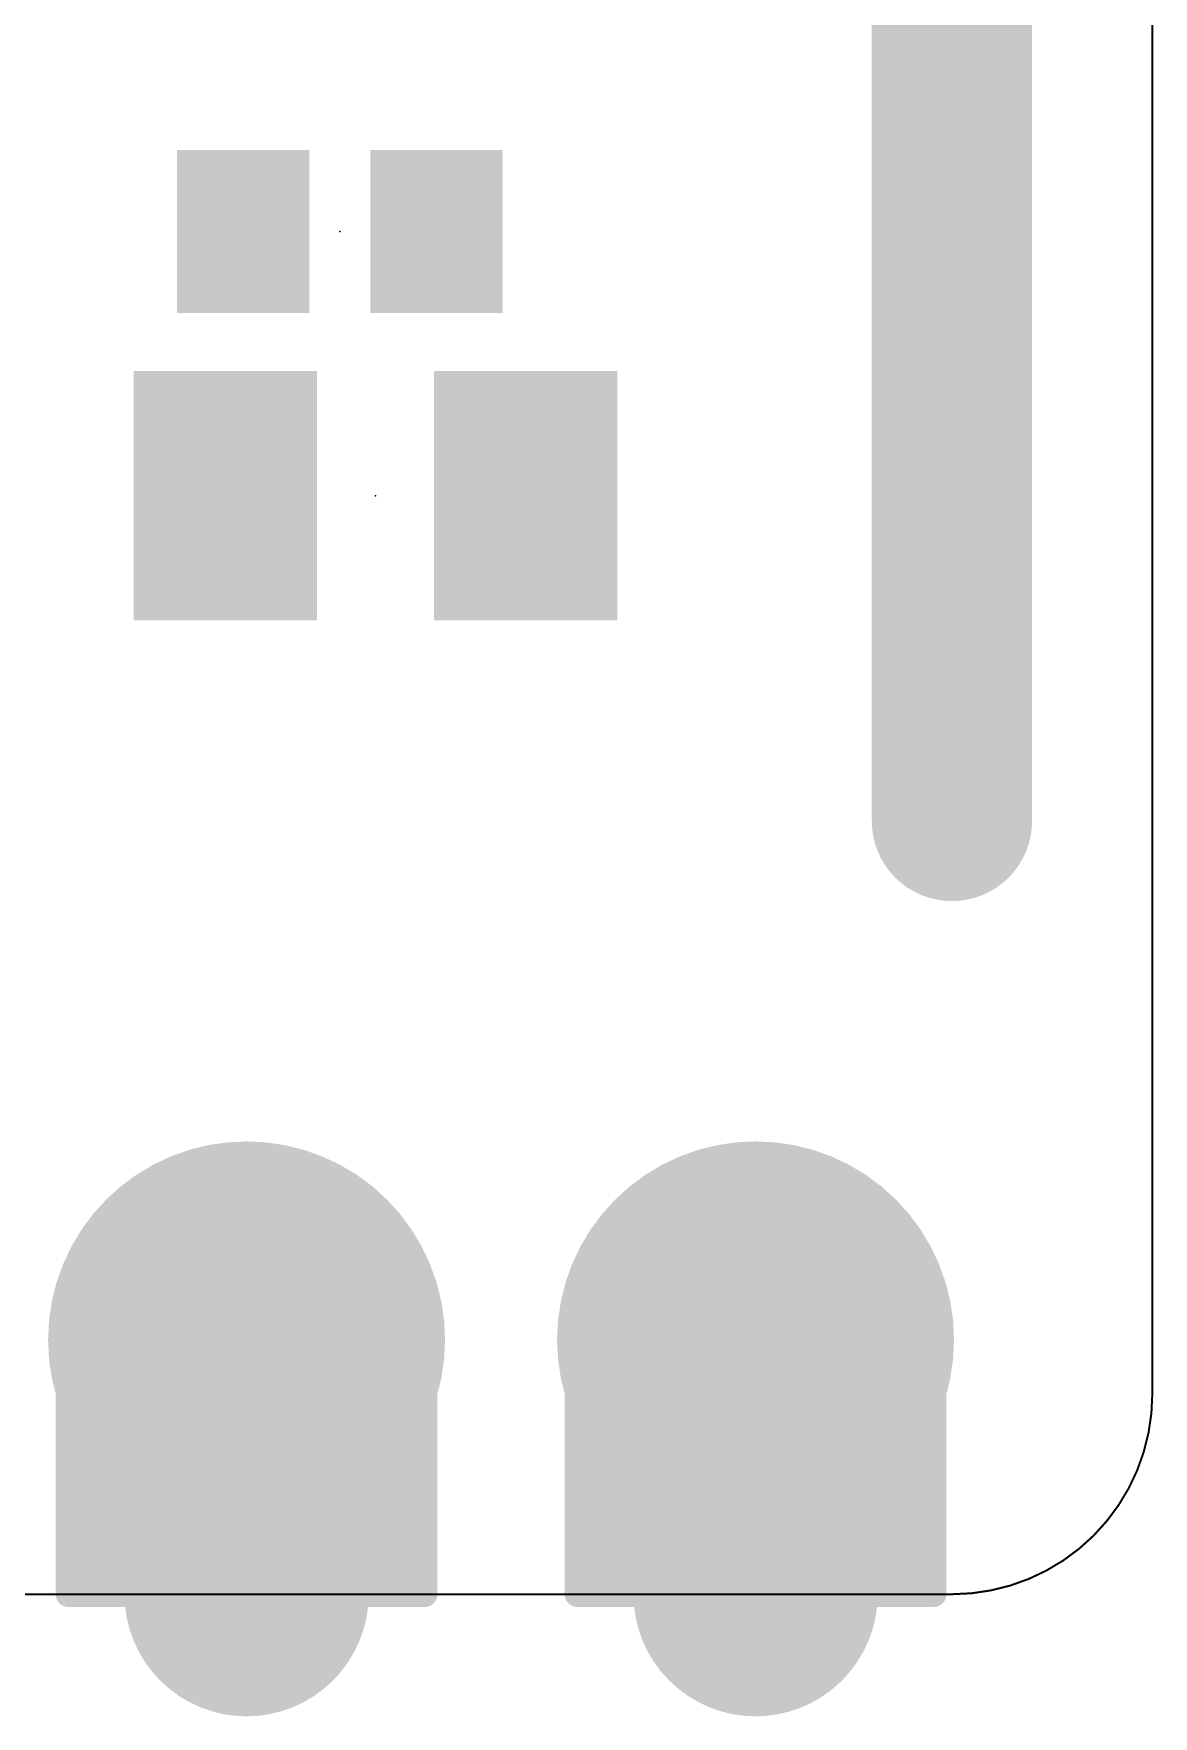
# Model space of a CAD drawing. Extents: x -6.7 to 35, y -0.6 to 30.6.
# Drawn here: x 29.42 to 35.01, y -0.61 to 7.79 of the extents above; entities that cross this region are included whole.
import ezdxf

# ---------------------------------------------------------------- set-up
doc = ezdxf.new("R2010")
doc.units = 0
for name, color, linetype in [('1', 12, 'CONTINUOUS'), ('16', 132, 'CONTINUOUS'), ('17', 110, 'CONTINUOUS'), ('20', 31, 'CONTINUOUS'), ('23', 53, 'CONTINUOUS'), ('29', 253, 'CONTINUOUS'), ('30', 253, 'CONTINUOUS')]:
    doc.layers.add(name, color=color, linetype=linetype)

# ---------------------------------------------------------------- blocks, each defined once
blk = doc.blocks.new('RECT')
blk.add_solid([(-0.5, -0.5), (0.5, -0.5), (-0.5, 0.5), (0.5, 0.5)])
blk = doc.blocks.new('ROUNDP')
at = {"const_width": 0.5}
blk.add_lwpolyline([(0, -0.25, 1), (0, 0.25, 1), (0, -0.25)], format="xyb", dxfattribs=at)

msp = doc.modelspace()

# ---------------------------------------------------------------- linework, layer by layer
at = {"layer": '1', "const_width": 0.254}
for points in [[(30.1884, 1.974), (30.0567, 1.9036)], [(30.3313, 2.0174), (30.1884, 1.974)], [(30.48, 2.032), (30.3313, 2.0174)], [(30.6287, 2.0174), (30.48, 2.032)], [(30.7716, 1.974), (30.6287, 2.0174)], [(30.9033, 1.9036), (30.7716, 1.974)], [(32.7284, 1.974), (32.5967, 1.9036)], [(32.8713, 2.0174), (32.7284, 1.974)], [(33.02, 2.032), (32.8713, 2.0174)], [(33.1687, 2.0174), (33.02, 2.032)], [(33.3116, 1.974), (33.1687, 2.0174)], [(33.4433, 1.9036), (33.3116, 1.974)], [(30.0567, 1.9036), (29.9412, 1.8088)], [(31.0188, 1.8088), (30.9033, 1.9036)], [(32.5967, 1.9036), (32.4812, 1.8088)], [(33.5588, 1.8088), (33.4433, 1.9036)], [(29.9412, 1.8088), (29.8464, 1.6933)], [(31.1136, 1.6933), (31.0188, 1.8088)], [(32.4812, 1.8088), (32.3864, 1.6933)], [(33.6536, 1.6933), (33.5588, 1.8088)], [(29.9159, 1.778), (31.0441, 1.778)], [(32.4559, 1.778), (33.5841, 1.778)], [(29.8464, 1.6933), (29.776, 1.5616)], [(31.184, 1.5616), (31.1136, 1.6933)], [(32.3864, 1.6933), (32.316, 1.5616)], [(33.724, 1.5616), (33.6536, 1.6933)], [(29.776, 1.5616), (29.7326, 1.4187)], [(31.2274, 1.4187), (31.184, 1.5616)], [(32.316, 1.5616), (32.2726, 1.4187)], [(33.7674, 1.4187), (33.724, 1.5616)], [(29.7646, 1.524), (31.1954, 1.524)], [(32.3046, 1.524), (33.7354, 1.524)], [(29.7326, 1.4187), (29.718, 1.27)], [(31.242, 1.27), (31.2274, 1.4187)], [(32.2726, 1.4187), (32.258, 1.27)], [(33.782, 1.27), (33.7674, 1.4187)], [(29.718, 1.27), (29.718, 0.127)], [(29.718, 1.27), (31.242, 1.27)], [(31.242, 0.127), (31.242, 1.27)], [(32.258, 1.27), (32.258, 0.127)], [(32.258, 1.27), (33.782, 1.27)], [(33.782, 0.127), (33.782, 1.27)], [(29.718, 1.016), (31.242, 1.016)], [(32.258, 1.016), (33.782, 1.016)], [(29.718, 0.762), (31.242, 0.762)], [(32.258, 0.762), (33.782, 0.762)], [(29.718, 0.508), (31.242, 0.508)], [(32.258, 0.508), (33.782, 0.508)], [(29.718, 0.254), (31.242, 0.254)], [(32.258, 0.254), (33.782, 0.254)], [(29.718, 0.127), (31.242, 0.127)], [(32.258, 0.127), (33.782, 0.127)]]:
    msp.add_lwpolyline(points, dxfattribs=at)
at = {"layer": '1', "const_width": 0.127}
for points in [[(30.2183, 1.918, 1), (30.1585, 2.03)], [(30.3251, 2.0806, 1), (30.3376, 1.9542)], [(30.3498, 1.9566, 1), (30.3129, 2.0781)], [(30.4862, 2.0952, 1), (30.4738, 1.9688)], [(30.4862, 1.9688, 1), (30.4738, 2.0952)], [(30.6471, 2.0781, 1), (30.6102, 1.9566)], [(30.6224, 1.9542, 1), (30.6349, 2.0806)], [(30.8015, 2.03, 1), (30.7417, 1.918)], [(32.7583, 1.918, 1), (32.6985, 2.03)], [(32.8651, 2.0806, 1), (32.8776, 1.9542)], [(32.8898, 1.9566, 1), (32.8529, 2.0781)], [(33.0262, 2.0952, 1), (33.0138, 1.9688)], [(33.0262, 1.9688, 1), (33.0138, 2.0952)], [(33.1871, 2.0781, 1), (33.1502, 1.9566)], [(33.1624, 1.9542, 1), (33.1749, 2.0806)], [(33.3415, 2.03, 1), (33.2817, 1.918)], [(30.0267, 1.9596, 1), (30.0866, 1.8476)], [(30.0969, 1.8545, 1), (30.0164, 1.9527)], [(30.17, 2.0348, 1), (30.2068, 1.9132)], [(30.7532, 1.9132, 1), (30.79, 2.0348)], [(30.9436, 1.9527, 1), (30.8631, 1.8545)], [(30.8734, 1.8476, 1), (30.9333, 1.9596)], [(32.5667, 1.9596, 1), (32.6266, 1.8476)], [(32.6369, 1.8545, 1), (32.5564, 1.9527)], [(32.71, 2.0348, 1), (32.7468, 1.9132)], [(33.2932, 1.9132, 1), (33.33, 2.0348)], [(33.4836, 1.9527, 1), (33.4031, 1.8545)], [(33.4134, 1.8476, 1), (33.4733, 1.9596)], [(29.9903, 1.7685, 1), (29.8921, 1.8491)], [(31.0679, 1.8491, 1), (30.9697, 1.7685)], [(32.5303, 1.7685, 1), (32.4321, 1.8491)], [(33.6079, 1.8491, 1), (33.5097, 1.7685)], [(29.9159, 1.8415, 1), (29.9159, 1.7145)], [(29.9009, 1.8579, 1), (29.9815, 1.7597)], [(30.9785, 1.7597, 1), (31.0591, 1.8579)], [(31.0441, 1.7145, 1), (31.0441, 1.8415)], [(32.4559, 1.8415, 1), (32.4559, 1.7145)], [(32.4409, 1.8579, 1), (32.5215, 1.7597)], [(33.5185, 1.7597, 1), (33.5991, 1.8579)], [(33.5841, 1.7145, 1), (33.5841, 1.8415)], [(29.7973, 1.7336, 1), (29.8955, 1.6531)], [(29.9024, 1.6634, 1), (29.7904, 1.7233)], [(31.1696, 1.7233, 1), (31.0576, 1.6634)], [(31.0645, 1.6531, 1), (31.1627, 1.7336)], [(32.3373, 1.7336, 1), (32.4355, 1.6531)], [(32.4424, 1.6634, 1), (32.3304, 1.7233)], [(33.7096, 1.7233, 1), (33.5976, 1.6634)], [(33.6045, 1.6531, 1), (33.7027, 1.7336)], [(29.8368, 1.5432, 1), (29.7152, 1.58)], [(31.2448, 1.58, 1), (31.1232, 1.5432)], [(32.3768, 1.5432, 1), (32.2552, 1.58)], [(33.7848, 1.58, 1), (33.6632, 1.5432)], [(29.7646, 1.5875, 1), (29.7646, 1.4605)], [(29.72, 1.5915, 1), (29.832, 1.5317)], [(31.128, 1.5317, 1), (31.24, 1.5915)], [(31.1954, 1.4605, 1), (31.1954, 1.5875)], [(32.3046, 1.5875, 1), (32.3046, 1.4605)], [(32.26, 1.5915, 1), (32.372, 1.5317)], [(33.668, 1.5317, 1), (33.78, 1.5915)], [(33.7354, 1.4605, 1), (33.7354, 1.5875)], [(29.7958, 1.4124, 1), (29.6694, 1.4249)], [(31.2906, 1.4249, 1), (31.1642, 1.4124)], [(32.3358, 1.4124, 1), (32.2094, 1.4249)], [(33.8306, 1.4249, 1), (33.7042, 1.4124)], [(29.6719, 1.4371, 1), (29.7934, 1.4002)], [(31.1666, 1.4002, 1), (31.2881, 1.4371)], [(32.2119, 1.4371, 1), (32.3334, 1.4002)], [(33.7066, 1.4002, 1), (33.8281, 1.4371)], [(29.7815, 1.27, 1), (29.6545, 1.27)], [(29.718, 1.3335, 1), (29.718, 1.2065)], [(31.3055, 1.27, 1), (31.1785, 1.27)], [(31.242, 1.2065, 1), (31.242, 1.3335)], [(32.3215, 1.27, 1), (32.1945, 1.27)], [(32.258, 1.3335, 1), (32.258, 1.2065)], [(33.8455, 1.27, 1), (33.7185, 1.27)], [(33.782, 1.2065, 1), (33.782, 1.3335)], [(29.6548, 1.2762, 1), (29.7812, 1.2638)], [(31.1788, 1.2638, 1), (31.3052, 1.2762)], [(32.1948, 1.2762, 1), (32.3212, 1.2638)], [(33.7188, 1.2638, 1), (33.8452, 1.2762)], [(29.718, 1.0795, 1), (29.718, 0.9525)], [(31.242, 0.9525, 1), (31.242, 1.0795)], [(32.258, 1.0795, 1), (32.258, 0.9525)], [(33.782, 0.9525, 1), (33.782, 1.0795)], [(29.718, 0.8255, 1), (29.718, 0.6985)], [(31.242, 0.6985, 1), (31.242, 0.8255)], [(32.258, 0.8255, 1), (32.258, 0.6985)], [(33.782, 0.6985, 1), (33.782, 0.8255)], [(29.718, 0.5715, 1), (29.718, 0.4445)], [(31.242, 0.4445, 1), (31.242, 0.5715)], [(32.258, 0.5715, 1), (32.258, 0.4445)], [(33.782, 0.4445, 1), (33.782, 0.5715)], [(29.718, 0.3175, 1), (29.718, 0.1905)], [(31.242, 0.1905, 1), (31.242, 0.3175)], [(32.258, 0.3175, 1), (32.258, 0.1905)], [(33.782, 0.1905, 1), (33.782, 0.3175)], [(29.718, 0.1905, 1), (29.718, 0.0635)], [(31.242, 0.0635, 1), (31.242, 0.1905)], [(32.258, 0.1905, 1), (32.258, 0.0635)], [(33.782, 0.0635, 1), (33.782, 0.1905)], [(29.6545, 0.127, 1), (29.7815, 0.127)], [(31.1785, 0.127, 1), (31.3055, 0.127)], [(32.1945, 0.127, 1), (32.3215, 0.127)], [(33.7185, 0.127, 1), (33.8455, 0.127)]]:
    msp.add_lwpolyline(points, format="xyb", dxfattribs=at)
at = {"layer": '16', "const_width": 0.254}
for points in [[(30.1884, 1.974), (30.0567, 1.9036)], [(30.3313, 2.0174), (30.1884, 1.974)], [(30.48, 2.032), (30.3313, 2.0174)], [(30.6287, 2.0174), (30.48, 2.032)], [(30.7716, 1.974), (30.6287, 2.0174)], [(30.9033, 1.9036), (30.7716, 1.974)], [(32.7284, 1.974), (32.5967, 1.9036)], [(32.8713, 2.0174), (32.7284, 1.974)], [(33.02, 2.032), (32.8713, 2.0174)], [(33.1687, 2.0174), (33.02, 2.032)], [(33.3116, 1.974), (33.1687, 2.0174)], [(33.4433, 1.9036), (33.3116, 1.974)], [(30.0567, 1.9036), (29.9412, 1.8088)], [(31.0188, 1.8088), (30.9033, 1.9036)], [(32.5967, 1.9036), (32.4812, 1.8088)], [(33.5588, 1.8088), (33.4433, 1.9036)], [(29.9412, 1.8088), (29.8464, 1.6933)], [(31.1136, 1.6933), (31.0188, 1.8088)], [(32.4812, 1.8088), (32.3864, 1.6933)], [(33.6536, 1.6933), (33.5588, 1.8088)], [(29.9159, 1.778), (31.0441, 1.778)], [(32.4559, 1.778), (33.5841, 1.778)], [(29.8464, 1.6933), (29.776, 1.5616)], [(31.184, 1.5616), (31.1136, 1.6933)], [(32.3864, 1.6933), (32.316, 1.5616)], [(33.724, 1.5616), (33.6536, 1.6933)], [(29.776, 1.5616), (29.7326, 1.4187)], [(31.2274, 1.4187), (31.184, 1.5616)], [(32.316, 1.5616), (32.2726, 1.4187)], [(33.7674, 1.4187), (33.724, 1.5616)], [(29.7646, 1.524), (31.1954, 1.524)], [(32.3046, 1.524), (33.7354, 1.524)], [(29.7326, 1.4187), (29.718, 1.27)], [(31.242, 1.27), (31.2274, 1.4187)], [(32.2726, 1.4187), (32.258, 1.27)], [(33.782, 1.27), (33.7674, 1.4187)], [(29.718, 1.27), (29.718, 0.127)], [(29.718, 1.27), (31.242, 1.27)], [(31.242, 0.127), (31.242, 1.27)], [(32.258, 1.27), (32.258, 0.127)], [(32.258, 1.27), (33.782, 1.27)], [(33.782, 0.127), (33.782, 1.27)], [(29.718, 1.016), (31.242, 1.016)], [(32.258, 1.016), (33.782, 1.016)], [(29.718, 0.762), (31.242, 0.762)], [(32.258, 0.762), (33.782, 0.762)], [(29.718, 0.508), (31.242, 0.508)], [(32.258, 0.508), (33.782, 0.508)], [(29.718, 0.254), (31.242, 0.254)], [(32.258, 0.254), (33.782, 0.254)], [(29.718, 0.127), (31.242, 0.127)], [(32.258, 0.127), (33.782, 0.127)]]:
    msp.add_lwpolyline(points, dxfattribs=at)
at = {"layer": '16', "const_width": 0.127}
for points in [[(30.2183, 1.918, 1), (30.1585, 2.03)], [(30.3251, 2.0806, 1), (30.3376, 1.9542)], [(30.3498, 1.9566, 1), (30.3129, 2.0781)], [(30.4862, 2.0952, 1), (30.4738, 1.9688)], [(30.4862, 1.9688, 1), (30.4738, 2.0952)], [(30.6471, 2.0781, 1), (30.6102, 1.9566)], [(30.6224, 1.9542, 1), (30.6349, 2.0806)], [(30.8015, 2.03, 1), (30.7417, 1.918)], [(32.7583, 1.918, 1), (32.6985, 2.03)], [(32.8651, 2.0806, 1), (32.8776, 1.9542)], [(32.8898, 1.9566, 1), (32.8529, 2.0781)], [(33.0262, 2.0952, 1), (33.0138, 1.9688)], [(33.0262, 1.9688, 1), (33.0138, 2.0952)], [(33.1871, 2.0781, 1), (33.1502, 1.9566)], [(33.1624, 1.9542, 1), (33.1749, 2.0806)], [(33.3415, 2.03, 1), (33.2817, 1.918)], [(30.0267, 1.9596, 1), (30.0866, 1.8476)], [(30.0969, 1.8545, 1), (30.0164, 1.9527)], [(30.17, 2.0348, 1), (30.2068, 1.9132)], [(30.7532, 1.9132, 1), (30.79, 2.0348)], [(30.9436, 1.9527, 1), (30.8631, 1.8545)], [(30.8734, 1.8476, 1), (30.9333, 1.9596)], [(32.5667, 1.9596, 1), (32.6266, 1.8476)], [(32.6369, 1.8545, 1), (32.5564, 1.9527)], [(32.71, 2.0348, 1), (32.7468, 1.9132)], [(33.2932, 1.9132, 1), (33.33, 2.0348)], [(33.4836, 1.9527, 1), (33.4031, 1.8545)], [(33.4134, 1.8476, 1), (33.4733, 1.9596)], [(29.9903, 1.7685, 1), (29.8921, 1.8491)], [(31.0679, 1.8491, 1), (30.9697, 1.7685)], [(32.5303, 1.7685, 1), (32.4321, 1.8491)], [(33.6079, 1.8491, 1), (33.5097, 1.7685)], [(29.9159, 1.8415, 1), (29.9159, 1.7145)], [(29.9009, 1.8579, 1), (29.9815, 1.7597)], [(30.9785, 1.7597, 1), (31.0591, 1.8579)], [(31.0441, 1.7145, 1), (31.0441, 1.8415)], [(32.4559, 1.8415, 1), (32.4559, 1.7145)], [(32.4409, 1.8579, 1), (32.5215, 1.7597)], [(33.5185, 1.7597, 1), (33.5991, 1.8579)], [(33.5841, 1.7145, 1), (33.5841, 1.8415)], [(29.7973, 1.7336, 1), (29.8955, 1.6531)], [(29.9024, 1.6634, 1), (29.7904, 1.7233)], [(31.1696, 1.7233, 1), (31.0576, 1.6634)], [(31.0645, 1.6531, 1), (31.1627, 1.7336)], [(32.3373, 1.7336, 1), (32.4355, 1.6531)], [(32.4424, 1.6634, 1), (32.3304, 1.7233)], [(33.7096, 1.7233, 1), (33.5976, 1.6634)], [(33.6045, 1.6531, 1), (33.7027, 1.7336)], [(29.8368, 1.5432, 1), (29.7152, 1.58)], [(31.2448, 1.58, 1), (31.1232, 1.5432)], [(32.3768, 1.5432, 1), (32.2552, 1.58)], [(33.7848, 1.58, 1), (33.6632, 1.5432)], [(29.7646, 1.5875, 1), (29.7646, 1.4605)], [(29.72, 1.5915, 1), (29.832, 1.5317)], [(31.128, 1.5317, 1), (31.24, 1.5915)], [(31.1954, 1.4605, 1), (31.1954, 1.5875)], [(32.3046, 1.5875, 1), (32.3046, 1.4605)], [(32.26, 1.5915, 1), (32.372, 1.5317)], [(33.668, 1.5317, 1), (33.78, 1.5915)], [(33.7354, 1.4605, 1), (33.7354, 1.5875)], [(29.7958, 1.4124, 1), (29.6694, 1.4249)], [(31.2906, 1.4249, 1), (31.1642, 1.4124)], [(32.3358, 1.4124, 1), (32.2094, 1.4249)], [(33.8306, 1.4249, 1), (33.7042, 1.4124)], [(29.6719, 1.4371, 1), (29.7934, 1.4002)], [(31.1666, 1.4002, 1), (31.2881, 1.4371)], [(32.2119, 1.4371, 1), (32.3334, 1.4002)], [(33.7066, 1.4002, 1), (33.8281, 1.4371)], [(29.7815, 1.27, 1), (29.6545, 1.27)], [(29.718, 1.3335, 1), (29.718, 1.2065)], [(31.3055, 1.27, 1), (31.1785, 1.27)], [(31.242, 1.2065, 1), (31.242, 1.3335)], [(32.3215, 1.27, 1), (32.1945, 1.27)], [(32.258, 1.3335, 1), (32.258, 1.2065)], [(33.8455, 1.27, 1), (33.7185, 1.27)], [(33.782, 1.2065, 1), (33.782, 1.3335)], [(29.6548, 1.2762, 1), (29.7812, 1.2638)], [(31.1788, 1.2638, 1), (31.3052, 1.2762)], [(32.1948, 1.2762, 1), (32.3212, 1.2638)], [(33.7188, 1.2638, 1), (33.8452, 1.2762)], [(29.718, 1.0795, 1), (29.718, 0.9525)], [(31.242, 0.9525, 1), (31.242, 1.0795)], [(32.258, 1.0795, 1), (32.258, 0.9525)], [(33.782, 0.9525, 1), (33.782, 1.0795)], [(29.718, 0.8255, 1), (29.718, 0.6985)], [(31.242, 0.6985, 1), (31.242, 0.8255)], [(32.258, 0.8255, 1), (32.258, 0.6985)], [(33.782, 0.6985, 1), (33.782, 0.8255)], [(29.718, 0.5715, 1), (29.718, 0.4445)], [(31.242, 0.4445, 1), (31.242, 0.5715)], [(32.258, 0.5715, 1), (32.258, 0.4445)], [(33.782, 0.4445, 1), (33.782, 0.5715)], [(29.718, 0.3175, 1), (29.718, 0.1905)], [(31.242, 0.1905, 1), (31.242, 0.3175)], [(32.258, 0.3175, 1), (32.258, 0.1905)], [(33.782, 0.1905, 1), (33.782, 0.3175)], [(29.718, 0.1905, 1), (29.718, 0.0635)], [(31.242, 0.0635, 1), (31.242, 0.1905)], [(32.258, 0.1905, 1), (32.258, 0.0635)], [(33.782, 0.0635, 1), (33.782, 0.1905)], [(29.6545, 0.127, 1), (29.7815, 0.127)], [(31.1785, 0.127, 1), (31.3055, 0.127)], [(32.1945, 0.127, 1), (32.3215, 0.127)], [(33.7185, 0.127, 1), (33.8455, 0.127)]]:
    msp.add_lwpolyline(points, format="xyb", dxfattribs=at)
at = {"layer": '20', "const_width": 0.01}
for points in [[(35, 21.86), (35, 1)], [(2, 0), (34, 0)]]:
    msp.add_lwpolyline(points, dxfattribs=at)
at = {"layer": '20'}
for points, const_width in [([(34, 0, 0.4142), (35, 1)], 0.01), ([(35.0025, 1, 1), (34.9975, 1)], 0.005), ([(34.9975, 1, 1), (35.0025, 1)], 0.005), ([(34, 0.0025, 1), (34, -0.0025)], 0.005), ([(34, -0.0025, 1), (34, 0.0025)], 0.005)]:
    msp.add_lwpolyline(points, format="xyb", dxfattribs=dict(at, const_width=const_width))
at = {"layer": '23'}
for p in [(30.9454, 6.8029), (31.1232, 5.484)]:
    msp.add_point(p, dxfattribs=at)
at = {"layer": '29'}
for points, const_width in [([(34, 19), (34, 3.86)], 0.8), ([(30.3066, 2.1419), (30.1398, 2.0913)], 0.127), ([(30.48, 2.159), (30.3066, 2.1419)], 0.127), ([(30.6534, 2.1419), (30.48, 2.159)], 0.127), ([(30.8202, 2.0913), (30.6534, 2.1419)], 0.127), ([(32.8466, 2.1419), (32.6798, 2.0913)], 0.127), ([(33.02, 2.159), (32.8466, 2.1419)], 0.127), ([(33.1934, 2.1419), (33.02, 2.159)], 0.127), ([(33.3602, 2.0913), (33.1934, 2.1419)], 0.127), ([(30.1398, 2.0913), (29.9861, 2.0092)], 0.127), ([(30.9739, 2.0092), (30.8202, 2.0913)], 0.127), ([(32.6798, 2.0913), (32.5261, 2.0092)], 0.127), ([(33.5139, 2.0092), (33.3602, 2.0913)], 0.127), ([(29.9861, 2.0092), (29.8514, 1.8986)], 0.127), ([(30.0288, 2.032), (30.9312, 2.032)], 0.127), ([(31.1086, 1.8986), (30.9739, 2.0092)], 0.127), ([(32.5261, 2.0092), (32.3914, 1.8986)], 0.127), ([(32.5688, 2.032), (33.4712, 2.032)], 0.127), ([(33.6486, 1.8986), (33.5139, 2.0092)], 0.127), ([(29.8514, 1.8986), (29.7408, 1.7639)], 0.127), ([(29.8592, 1.905), (31.1008, 1.905)], 0.127), ([(31.2192, 1.7639), (31.1086, 1.8986)], 0.127), ([(32.3914, 1.8986), (32.2808, 1.7639)], 0.127), ([(32.3992, 1.905), (33.6408, 1.905)], 0.127), ([(33.7592, 1.7639), (33.6486, 1.8986)], 0.127), ([(29.7408, 1.7639), (29.6587, 1.6102)], 0.127), ([(29.7524, 1.778), (31.2076, 1.778)], 0.127), ([(31.3013, 1.6102), (31.2192, 1.7639)], 0.127), ([(32.2808, 1.7639), (32.1987, 1.6102)], 0.127), ([(32.2924, 1.778), (33.7476, 1.778)], 0.127), ([(33.8413, 1.6102), (33.7592, 1.7639)], 0.127), ([(29.6805, 1.651), (31.2795, 1.651)], 0.127), ([(32.2205, 1.651), (33.8195, 1.651)], 0.127), ([(29.6587, 1.6102), (29.6081, 1.4434)], 0.127), ([(31.3519, 1.4434), (31.3013, 1.6102)], 0.127), ([(32.1987, 1.6102), (32.1481, 1.4434)], 0.127), ([(33.8919, 1.4434), (33.8413, 1.6102)], 0.127), ([(29.6325, 1.524), (31.3275, 1.524)], 0.127), ([(32.1725, 1.524), (33.8675, 1.524)], 0.127), ([(29.6081, 1.4434), (29.591, 1.27)], 0.127), ([(29.6035, 1.397), (31.3565, 1.397)], 0.127), ([(31.369, 1.27), (31.3519, 1.4434)], 0.127), ([(32.1481, 1.4434), (32.131, 1.27)], 0.127), ([(32.1435, 1.397), (33.8965, 1.397)], 0.127), ([(33.909, 1.27), (33.8919, 1.4434)], 0.127), ([(29.591, 1.27), (29.591, 0)], 0.127), ([(29.591, 1.27), (31.369, 1.27)], 0.127), ([(31.369, 0), (31.369, 1.27)], 0.127), ([(32.131, 1.27), (32.131, 0)], 0.127), ([(32.131, 1.27), (33.909, 1.27)], 0.127), ([(33.909, 0), (33.909, 1.27)], 0.127), ([(29.591, 1.143), (31.369, 1.143)], 0.127), ([(32.131, 1.143), (33.909, 1.143)], 0.127), ([(29.591, 1.016), (31.369, 1.016)], 0.127), ([(32.131, 1.016), (33.909, 1.016)], 0.127), ([(29.591, 0.889), (31.369, 0.889)], 0.127), ([(32.131, 0.889), (33.909, 0.889)], 0.127), ([(29.591, 0.762), (31.369, 0.762)], 0.127), ([(32.131, 0.762), (33.909, 0.762)], 0.127), ([(29.591, 0.635), (31.369, 0.635)], 0.127), ([(32.131, 0.635), (33.909, 0.635)], 0.127), ([(29.591, 0.508), (31.369, 0.508)], 0.127), ([(32.131, 0.508), (33.909, 0.508)], 0.127), ([(29.591, 0.381), (31.369, 0.381)], 0.127), ([(32.131, 0.381), (33.909, 0.381)], 0.127), ([(29.591, 0.254), (31.369, 0.254)], 0.127), ([(32.131, 0.254), (33.909, 0.254)], 0.127), ([(29.591, 0.127), (31.369, 0.127)], 0.127), ([(32.131, 0.127), (33.909, 0.127)], 0.127), ([(29.591, 0), (31.369, 0)], 0.127), ([(29.591, 0), (31.369, 0)], 0.127), ([(32.131, 0), (33.909, 0)], 0.127), ([(32.131, 0), (33.909, 0)], 0.127)]:
    msp.add_lwpolyline(points, dxfattribs=dict(at, const_width=const_width))
for points, const_width in [([(33.8, 3.86, 1), (34.2, 3.86)], 0.4), ([(30.3035, 2.1735, 1), (30.3097, 2.1103)], 0.0635), ([(30.3158, 2.1115, 1), (30.2973, 2.1723)], 0.0635), ([(30.4831, 2.1906, 1), (30.4769, 2.1274)], 0.0635), ([(30.4831, 2.1274, 1), (30.4769, 2.1906)], 0.0635), ([(30.6627, 2.1723, 1), (30.6442, 2.1115)], 0.0635), ([(30.6503, 2.1103, 1), (30.6565, 2.1735)], 0.0635), ([(32.8435, 2.1735, 1), (32.8497, 2.1103)], 0.0635), ([(32.8558, 2.1115, 1), (32.8373, 2.1723)], 0.0635), ([(33.0231, 2.1906, 1), (33.0169, 2.1274)], 0.0635), ([(33.0231, 2.1274, 1), (33.0169, 2.1906)], 0.0635), ([(33.2027, 2.1723, 1), (33.1842, 2.1115)], 0.0635), ([(33.1903, 2.1103, 1), (33.1965, 2.1735)], 0.0635), ([(30.1306, 2.1217, 1), (30.149, 2.0609)], 0.0635), ([(30.1548, 2.0633, 1), (30.1248, 2.1193)], 0.0635), ([(30.8352, 2.1193, 1), (30.8052, 2.0633)], 0.0635), ([(30.811, 2.0609, 1), (30.8294, 2.1217)], 0.0635), ([(32.6706, 2.1217, 1), (32.689, 2.0609)], 0.0635), ([(32.6948, 2.0633, 1), (32.6648, 2.1193)], 0.0635), ([(33.3752, 2.1193, 1), (33.3452, 2.0633)], 0.0635), ([(33.351, 2.0609, 1), (33.3694, 2.1217)], 0.0635), ([(29.9711, 2.0372, 1), (30.0011, 1.9812)], 0.0635), ([(30.0062, 1.9846, 1), (29.966, 2.0337)], 0.0635), ([(30.0288, 2.0638, 1), (30.0288, 2.0002)], 0.0635), ([(30.9312, 2.0002, 1), (30.9312, 2.0638)], 0.0635), ([(30.994, 2.0337, 1), (30.9538, 1.9846)], 0.0635), ([(30.9589, 1.9812, 1), (30.9889, 2.0372)], 0.0635), ([(32.5111, 2.0372, 1), (32.5411, 1.9812)], 0.0635), ([(32.5462, 1.9846, 1), (32.506, 2.0337)], 0.0635), ([(32.5688, 2.0638, 1), (32.5688, 2.0002)], 0.0635), ([(33.4712, 2.0002, 1), (33.4712, 2.0638)], 0.0635), ([(33.534, 2.0337, 1), (33.4938, 1.9846)], 0.0635), ([(33.4989, 1.9812, 1), (33.5289, 2.0372)], 0.0635), ([(29.8312, 1.9232, 1), (29.8715, 1.8741)], 0.0635), ([(29.8759, 1.8785, 1), (29.8268, 1.9188)], 0.0635), ([(29.8592, 1.9367, 1), (29.8592, 1.8733)], 0.0635), ([(31.1332, 1.9188, 1), (31.0841, 1.8785)], 0.0635), ([(31.0885, 1.8741, 1), (31.1288, 1.9232)], 0.0635), ([(31.1008, 1.8733, 1), (31.1008, 1.9367)], 0.0635), ([(32.3712, 1.9232, 1), (32.4115, 1.8741)], 0.0635), ([(32.4159, 1.8785, 1), (32.3668, 1.9188)], 0.0635), ([(32.3992, 1.9367, 1), (32.3992, 1.8733)], 0.0635), ([(33.6732, 1.9188, 1), (33.6241, 1.8785)], 0.0635), ([(33.6285, 1.8741, 1), (33.6688, 1.9232)], 0.0635), ([(33.6408, 1.8733, 1), (33.6408, 1.9367)], 0.0635), ([(29.7163, 1.784, 1), (29.7654, 1.7438)], 0.0635), ([(29.7688, 1.7489, 1), (29.7128, 1.7789)], 0.0635), ([(29.7524, 1.8097, 1), (29.7524, 1.7463)], 0.0635), ([(31.2472, 1.7789, 1), (31.1912, 1.7489)], 0.0635), ([(31.1946, 1.7438, 1), (31.2437, 1.784)], 0.0635), ([(31.2076, 1.7463, 1), (31.2076, 1.8097)], 0.0635), ([(32.2563, 1.784, 1), (32.3054, 1.7438)], 0.0635), ([(32.3088, 1.7489, 1), (32.2528, 1.7789)], 0.0635), ([(32.2924, 1.8097, 1), (32.2924, 1.7463)], 0.0635), ([(33.7872, 1.7789, 1), (33.7312, 1.7489)], 0.0635), ([(33.7346, 1.7438, 1), (33.7837, 1.784)], 0.0635), ([(33.7476, 1.7463, 1), (33.7476, 1.8097)], 0.0635), ([(29.6805, 1.6827, 1), (29.6805, 1.6193)], 0.0635), ([(31.2795, 1.6193, 1), (31.2795, 1.6827)], 0.0635), ([(32.2205, 1.6827, 1), (32.2205, 1.6193)], 0.0635), ([(33.8195, 1.6193, 1), (33.8195, 1.6827)], 0.0635), ([(29.6307, 1.6252, 1), (29.6867, 1.5952)], 0.0635), ([(29.6891, 1.601, 1), (29.6283, 1.6194)], 0.0635), ([(31.3317, 1.6194, 1), (31.2709, 1.601)], 0.0635), ([(31.2733, 1.5952, 1), (31.3293, 1.6252)], 0.0635), ([(32.1707, 1.6252, 1), (32.2267, 1.5952)], 0.0635), ([(32.2291, 1.601, 1), (32.1683, 1.6194)], 0.0635), ([(33.8717, 1.6194, 1), (33.8109, 1.601)], 0.0635), ([(33.8133, 1.5952, 1), (33.8693, 1.6252)], 0.0635), ([(29.6325, 1.5557, 1), (29.6325, 1.4923)], 0.0635), ([(31.3275, 1.4923, 1), (31.3275, 1.5557)], 0.0635), ([(32.1725, 1.5557, 1), (32.1725, 1.4923)], 0.0635), ([(33.8675, 1.4923, 1), (33.8675, 1.5557)], 0.0635), ([(29.6035, 1.4287, 1), (29.6035, 1.3653)], 0.0635), ([(29.5777, 1.4527, 1), (29.6385, 1.4342)], 0.0635), ([(29.6397, 1.4403, 1), (29.5765, 1.4465)], 0.0635), ([(31.3835, 1.4465, 1), (31.3203, 1.4403)], 0.0635), ([(31.3215, 1.4342, 1), (31.3823, 1.4527)], 0.0635), ([(31.3565, 1.3653, 1), (31.3565, 1.4287)], 0.0635), ([(32.1435, 1.4287, 1), (32.1435, 1.3653)], 0.0635), ([(32.1177, 1.4527, 1), (32.1785, 1.4342)], 0.0635), ([(32.1797, 1.4403, 1), (32.1165, 1.4465)], 0.0635), ([(33.9235, 1.4465, 1), (33.8603, 1.4403)], 0.0635), ([(33.8615, 1.4342, 1), (33.9223, 1.4527)], 0.0635), ([(33.8965, 1.3653, 1), (33.8965, 1.4287)], 0.0635), ([(29.5594, 1.2731, 1), (29.6226, 1.2669)], 0.0635), ([(29.591, 1.3017, 1), (29.591, 1.2383)], 0.0635), ([(29.6227, 1.27, 1), (29.5593, 1.27)], 0.0635), ([(31.4007, 1.27, 1), (31.3373, 1.27)], 0.0635), ([(31.3374, 1.2669, 1), (31.4006, 1.2731)], 0.0635), ([(31.369, 1.2383, 1), (31.369, 1.3017)], 0.0635), ([(32.1628, 1.27, 1), (32.0992, 1.27)], 0.0635), ([(32.131, 1.3017, 1), (32.131, 1.2383)], 0.0635), ([(32.0994, 1.2731, 1), (32.1626, 1.2669)], 0.0635), ([(33.9408, 1.27, 1), (33.8772, 1.27)], 0.0635), ([(33.8774, 1.2669, 1), (33.9406, 1.2731)], 0.0635), ([(33.909, 1.2383, 1), (33.909, 1.3017)], 0.0635), ([(29.591, 1.1747, 1), (29.591, 1.1113)], 0.0635), ([(31.369, 1.1113, 1), (31.369, 1.1747)], 0.0635), ([(32.131, 1.1747, 1), (32.131, 1.1113)], 0.0635), ([(33.909, 1.1113, 1), (33.909, 1.1747)], 0.0635), ([(29.591, 1.0477, 1), (29.591, 0.9843)], 0.0635), ([(31.369, 0.9843, 1), (31.369, 1.0477)], 0.0635), ([(32.131, 1.0477, 1), (32.131, 0.9843)], 0.0635), ([(33.909, 0.9843, 1), (33.909, 1.0477)], 0.0635), ([(29.591, 0.9207, 1), (29.591, 0.8573)], 0.0635), ([(31.369, 0.8573, 1), (31.369, 0.9207)], 0.0635), ([(32.131, 0.9207, 1), (32.131, 0.8573)], 0.0635), ([(33.909, 0.8573, 1), (33.909, 0.9207)], 0.0635), ([(29.591, 0.7937, 1), (29.591, 0.7303)], 0.0635), ([(31.369, 0.7303, 1), (31.369, 0.7937)], 0.0635), ([(32.131, 0.7937, 1), (32.131, 0.7303)], 0.0635), ([(33.909, 0.7303, 1), (33.909, 0.7937)], 0.0635), ([(29.591, 0.6667, 1), (29.591, 0.6033)], 0.0635), ([(31.369, 0.6033, 1), (31.369, 0.6667)], 0.0635), ([(32.131, 0.6667, 1), (32.131, 0.6033)], 0.0635), ([(33.909, 0.6033, 1), (33.909, 0.6667)], 0.0635), ([(29.591, 0.5397, 1), (29.591, 0.4763)], 0.0635), ([(31.369, 0.4763, 1), (31.369, 0.5397)], 0.0635), ([(32.131, 0.5397, 1), (32.131, 0.4763)], 0.0635), ([(33.909, 0.4763, 1), (33.909, 0.5397)], 0.0635), ([(29.591, 0.4128, 1), (29.591, 0.3493)], 0.0635), ([(31.369, 0.3493, 1), (31.369, 0.4128)], 0.0635), ([(32.131, 0.4128, 1), (32.131, 0.3493)], 0.0635), ([(33.909, 0.3493, 1), (33.909, 0.4128)], 0.0635), ([(29.591, 0.2858, 1), (29.591, 0.2223)], 0.0635), ([(31.369, 0.2223, 1), (31.369, 0.2858)], 0.0635), ([(32.131, 0.2858, 1), (32.131, 0.2223)], 0.0635), ([(33.909, 0.2223, 1), (33.909, 0.2858)], 0.0635), ([(29.591, 0.1588, 1), (29.591, 0.0953)], 0.0635), ([(31.369, 0.0953, 1), (31.369, 0.1588)], 0.0635), ([(32.131, 0.1588, 1), (32.131, 0.0953)], 0.0635), ([(33.909, 0.0953, 1), (33.909, 0.1588)], 0.0635), ([(29.591, 0.0318, 1), (29.591, -0.0318)], 0.0635), ([(29.591, 0.0318, 1), (29.591, -0.0318)], 0.0635), ([(29.5593, 0, 1), (29.6227, 0)], 0.0635), ([(31.3373, 0, 1), (31.4007, 0)], 0.0635), ([(31.369, -0.0318, 1), (31.369, 0.0318)], 0.0635), ([(31.369, -0.0318, 1), (31.369, 0.0318)], 0.0635), ([(32.131, 0.0318, 1), (32.131, -0.0318)], 0.0635), ([(32.131, 0.0318, 1), (32.131, -0.0318)], 0.0635), ([(32.0992, 0, 1), (32.1628, 0)], 0.0635), ([(33.8772, 0, 1), (33.9408, 0)], 0.0635), ([(33.909, -0.0318, 1), (33.909, 0.0318)], 0.0635), ([(33.909, -0.0318, 1), (33.909, 0.0318)], 0.0635)]:
    msp.add_lwpolyline(points, format="xyb", dxfattribs=dict(at, const_width=const_width))
at = {"layer": '30', "const_width": 0.127}
for points in [[(30.3066, 2.1419), (30.1398, 2.0913)], [(30.48, 2.159), (30.3066, 2.1419)], [(30.6534, 2.1419), (30.48, 2.159)], [(30.8202, 2.0913), (30.6534, 2.1419)], [(32.8466, 2.1419), (32.6798, 2.0913)], [(33.02, 2.159), (32.8466, 2.1419)], [(33.1934, 2.1419), (33.02, 2.159)], [(33.3602, 2.0913), (33.1934, 2.1419)], [(30.1398, 2.0913), (29.9861, 2.0092)], [(30.9739, 2.0092), (30.8202, 2.0913)], [(32.6798, 2.0913), (32.5261, 2.0092)], [(33.5139, 2.0092), (33.3602, 2.0913)], [(29.9861, 2.0092), (29.8514, 1.8986)], [(30.0288, 2.032), (30.9312, 2.032)], [(31.1086, 1.8986), (30.9739, 2.0092)], [(32.5261, 2.0092), (32.3914, 1.8986)], [(32.5688, 2.032), (33.4712, 2.032)], [(33.6486, 1.8986), (33.5139, 2.0092)], [(29.8514, 1.8986), (29.7408, 1.7639)], [(29.8592, 1.905), (31.1008, 1.905)], [(31.2192, 1.7639), (31.1086, 1.8986)], [(32.3914, 1.8986), (32.2808, 1.7639)], [(32.3992, 1.905), (33.6408, 1.905)], [(33.7592, 1.7639), (33.6486, 1.8986)], [(29.7408, 1.7639), (29.6587, 1.6102)], [(29.7524, 1.778), (31.2076, 1.778)], [(31.3013, 1.6102), (31.2192, 1.7639)], [(32.2808, 1.7639), (32.1987, 1.6102)], [(32.2924, 1.778), (33.7476, 1.778)], [(33.8413, 1.6102), (33.7592, 1.7639)], [(29.6805, 1.651), (31.2795, 1.651)], [(32.2205, 1.651), (33.8195, 1.651)], [(29.6587, 1.6102), (29.6081, 1.4434)], [(31.3519, 1.4434), (31.3013, 1.6102)], [(32.1987, 1.6102), (32.1481, 1.4434)], [(33.8919, 1.4434), (33.8413, 1.6102)], [(29.6325, 1.524), (31.3275, 1.524)], [(32.1725, 1.524), (33.8675, 1.524)], [(29.6081, 1.4434), (29.591, 1.27)], [(29.6035, 1.397), (31.3565, 1.397)], [(31.369, 1.27), (31.3519, 1.4434)], [(32.1481, 1.4434), (32.131, 1.27)], [(32.1435, 1.397), (33.8965, 1.397)], [(33.909, 1.27), (33.8919, 1.4434)], [(29.591, 1.27), (29.591, 0)], [(29.591, 1.27), (31.369, 1.27)], [(31.369, 0), (31.369, 1.27)], [(32.131, 1.27), (32.131, 0)], [(32.131, 1.27), (33.909, 1.27)], [(33.909, 0), (33.909, 1.27)], [(29.591, 1.143), (31.369, 1.143)], [(32.131, 1.143), (33.909, 1.143)], [(29.591, 1.016), (31.369, 1.016)], [(32.131, 1.016), (33.909, 1.016)], [(29.591, 0.889), (31.369, 0.889)], [(32.131, 0.889), (33.909, 0.889)], [(29.591, 0.762), (31.369, 0.762)], [(32.131, 0.762), (33.909, 0.762)], [(29.591, 0.635), (31.369, 0.635)], [(32.131, 0.635), (33.909, 0.635)], [(29.591, 0.508), (31.369, 0.508)], [(32.131, 0.508), (33.909, 0.508)], [(29.591, 0.381), (31.369, 0.381)], [(32.131, 0.381), (33.909, 0.381)], [(29.591, 0.254), (31.369, 0.254)], [(32.131, 0.254), (33.909, 0.254)], [(29.591, 0.127), (31.369, 0.127)], [(32.131, 0.127), (33.909, 0.127)], [(29.591, 0), (31.369, 0)], [(29.591, 0), (31.369, 0)], [(32.131, 0), (33.909, 0)], [(32.131, 0), (33.909, 0)]]:
    msp.add_lwpolyline(points, dxfattribs=at)
at = {"layer": '30', "const_width": 0.0635}
for points in [[(30.3035, 2.1735, 1), (30.3097, 2.1103)], [(30.3158, 2.1115, 1), (30.2973, 2.1723)], [(30.4831, 2.1906, 1), (30.4769, 2.1274)], [(30.4831, 2.1274, 1), (30.4769, 2.1906)], [(30.6627, 2.1723, 1), (30.6442, 2.1115)], [(30.6503, 2.1103, 1), (30.6565, 2.1735)], [(32.8435, 2.1735, 1), (32.8497, 2.1103)], [(32.8558, 2.1115, 1), (32.8373, 2.1723)], [(33.0231, 2.1906, 1), (33.0169, 2.1274)], [(33.0231, 2.1274, 1), (33.0169, 2.1906)], [(33.2027, 2.1723, 1), (33.1842, 2.1115)], [(33.1903, 2.1103, 1), (33.1965, 2.1735)], [(30.1306, 2.1217, 1), (30.149, 2.0609)], [(30.1548, 2.0633, 1), (30.1248, 2.1193)], [(30.8352, 2.1193, 1), (30.8052, 2.0633)], [(30.811, 2.0609, 1), (30.8294, 2.1217)], [(32.6706, 2.1217, 1), (32.689, 2.0609)], [(32.6948, 2.0633, 1), (32.6648, 2.1193)], [(33.3752, 2.1193, 1), (33.3452, 2.0633)], [(33.351, 2.0609, 1), (33.3694, 2.1217)], [(29.9711, 2.0372, 1), (30.0011, 1.9812)], [(30.0062, 1.9846, 1), (29.966, 2.0337)], [(30.0288, 2.0638, 1), (30.0288, 2.0002)], [(30.9312, 2.0002, 1), (30.9312, 2.0638)], [(30.994, 2.0337, 1), (30.9538, 1.9846)], [(30.9589, 1.9812, 1), (30.9889, 2.0372)], [(32.5111, 2.0372, 1), (32.5411, 1.9812)], [(32.5462, 1.9846, 1), (32.506, 2.0337)], [(32.5688, 2.0638, 1), (32.5688, 2.0002)], [(33.4712, 2.0002, 1), (33.4712, 2.0638)], [(33.534, 2.0337, 1), (33.4938, 1.9846)], [(33.4989, 1.9812, 1), (33.5289, 2.0372)], [(29.8312, 1.9232, 1), (29.8715, 1.8741)], [(29.8759, 1.8785, 1), (29.8268, 1.9188)], [(29.8592, 1.9367, 1), (29.8592, 1.8733)], [(31.1332, 1.9188, 1), (31.0841, 1.8785)], [(31.0885, 1.8741, 1), (31.1288, 1.9232)], [(31.1008, 1.8733, 1), (31.1008, 1.9367)], [(32.3712, 1.9232, 1), (32.4115, 1.8741)], [(32.4159, 1.8785, 1), (32.3668, 1.9188)], [(32.3992, 1.9367, 1), (32.3992, 1.8733)], [(33.6732, 1.9188, 1), (33.6241, 1.8785)], [(33.6285, 1.8741, 1), (33.6688, 1.9232)], [(33.6408, 1.8733, 1), (33.6408, 1.9367)], [(29.7163, 1.784, 1), (29.7654, 1.7438)], [(29.7688, 1.7489, 1), (29.7128, 1.7789)], [(29.7524, 1.8097, 1), (29.7524, 1.7463)], [(31.2472, 1.7789, 1), (31.1912, 1.7489)], [(31.1946, 1.7438, 1), (31.2437, 1.784)], [(31.2076, 1.7463, 1), (31.2076, 1.8097)], [(32.2563, 1.784, 1), (32.3054, 1.7438)], [(32.3088, 1.7489, 1), (32.2528, 1.7789)], [(32.2924, 1.8097, 1), (32.2924, 1.7463)], [(33.7872, 1.7789, 1), (33.7312, 1.7489)], [(33.7346, 1.7438, 1), (33.7837, 1.784)], [(33.7476, 1.7463, 1), (33.7476, 1.8097)], [(29.6805, 1.6827, 1), (29.6805, 1.6193)], [(31.2795, 1.6193, 1), (31.2795, 1.6827)], [(32.2205, 1.6827, 1), (32.2205, 1.6193)], [(33.8195, 1.6193, 1), (33.8195, 1.6827)], [(29.6307, 1.6252, 1), (29.6867, 1.5952)], [(29.6891, 1.601, 1), (29.6283, 1.6194)], [(31.3317, 1.6194, 1), (31.2709, 1.601)], [(31.2733, 1.5952, 1), (31.3293, 1.6252)], [(32.1707, 1.6252, 1), (32.2267, 1.5952)], [(32.2291, 1.601, 1), (32.1683, 1.6194)], [(33.8717, 1.6194, 1), (33.8109, 1.601)], [(33.8133, 1.5952, 1), (33.8693, 1.6252)], [(29.6325, 1.5557, 1), (29.6325, 1.4923)], [(31.3275, 1.4923, 1), (31.3275, 1.5557)], [(32.1725, 1.5557, 1), (32.1725, 1.4923)], [(33.8675, 1.4923, 1), (33.8675, 1.5557)], [(29.6035, 1.4287, 1), (29.6035, 1.3653)], [(29.5777, 1.4527, 1), (29.6385, 1.4342)], [(29.6397, 1.4403, 1), (29.5765, 1.4465)], [(31.3835, 1.4465, 1), (31.3203, 1.4403)], [(31.3215, 1.4342, 1), (31.3823, 1.4527)], [(31.3565, 1.3653, 1), (31.3565, 1.4287)], [(32.1435, 1.4287, 1), (32.1435, 1.3653)], [(32.1177, 1.4527, 1), (32.1785, 1.4342)], [(32.1797, 1.4403, 1), (32.1165, 1.4465)], [(33.9235, 1.4465, 1), (33.8603, 1.4403)], [(33.8615, 1.4342, 1), (33.9223, 1.4527)], [(33.8965, 1.3653, 1), (33.8965, 1.4287)], [(29.5594, 1.2731, 1), (29.6226, 1.2669)], [(29.591, 1.3017, 1), (29.591, 1.2383)], [(29.6227, 1.27, 1), (29.5593, 1.27)], [(31.4007, 1.27, 1), (31.3373, 1.27)], [(31.3374, 1.2669, 1), (31.4006, 1.2731)], [(31.369, 1.2383, 1), (31.369, 1.3017)], [(32.1628, 1.27, 1), (32.0992, 1.27)], [(32.131, 1.3017, 1), (32.131, 1.2383)], [(32.0994, 1.2731, 1), (32.1626, 1.2669)], [(33.9408, 1.27, 1), (33.8772, 1.27)], [(33.8774, 1.2669, 1), (33.9406, 1.2731)], [(33.909, 1.2383, 1), (33.909, 1.3017)], [(29.591, 1.1747, 1), (29.591, 1.1113)], [(31.369, 1.1113, 1), (31.369, 1.1747)], [(32.131, 1.1747, 1), (32.131, 1.1113)], [(33.909, 1.1113, 1), (33.909, 1.1747)], [(29.591, 1.0477, 1), (29.591, 0.9843)], [(31.369, 0.9843, 1), (31.369, 1.0477)], [(32.131, 1.0477, 1), (32.131, 0.9843)], [(33.909, 0.9843, 1), (33.909, 1.0477)], [(29.591, 0.9207, 1), (29.591, 0.8573)], [(31.369, 0.8573, 1), (31.369, 0.9207)], [(32.131, 0.9207, 1), (32.131, 0.8573)], [(33.909, 0.8573, 1), (33.909, 0.9207)], [(29.591, 0.7937, 1), (29.591, 0.7303)], [(31.369, 0.7303, 1), (31.369, 0.7937)], [(32.131, 0.7937, 1), (32.131, 0.7303)], [(33.909, 0.7303, 1), (33.909, 0.7937)], [(29.591, 0.6667, 1), (29.591, 0.6033)], [(31.369, 0.6033, 1), (31.369, 0.6667)], [(32.131, 0.6667, 1), (32.131, 0.6033)], [(33.909, 0.6033, 1), (33.909, 0.6667)], [(29.591, 0.5397, 1), (29.591, 0.4763)], [(31.369, 0.4763, 1), (31.369, 0.5397)], [(32.131, 0.5397, 1), (32.131, 0.4763)], [(33.909, 0.4763, 1), (33.909, 0.5397)], [(29.591, 0.4128, 1), (29.591, 0.3493)], [(31.369, 0.3493, 1), (31.369, 0.4128)], [(32.131, 0.4128, 1), (32.131, 0.3493)], [(33.909, 0.3493, 1), (33.909, 0.4128)], [(29.591, 0.2858, 1), (29.591, 0.2223)], [(31.369, 0.2223, 1), (31.369, 0.2858)], [(32.131, 0.2858, 1), (32.131, 0.2223)], [(33.909, 0.2223, 1), (33.909, 0.2858)], [(29.591, 0.1588, 1), (29.591, 0.0953)], [(31.369, 0.0953, 1), (31.369, 0.1588)], [(32.131, 0.1588, 1), (32.131, 0.0953)], [(33.909, 0.0953, 1), (33.909, 0.1588)], [(29.591, 0.0318, 1), (29.591, -0.0318)], [(29.591, 0.0318, 1), (29.591, -0.0318)], [(29.5593, 0, 1), (29.6227, 0)], [(31.3373, 0, 1), (31.4007, 0)], [(31.369, -0.0318, 1), (31.369, 0.0318)], [(31.369, -0.0318, 1), (31.369, 0.0318)], [(32.131, 0.0318, 1), (32.131, -0.0318)], [(32.131, 0.0318, 1), (32.131, -0.0318)], [(32.0992, 0, 1), (32.1628, 0)], [(33.8772, 0, 1), (33.9408, 0)], [(33.909, -0.0318, 1), (33.909, 0.0318)], [(33.909, -0.0318, 1), (33.909, 0.0318)]]:
    msp.add_lwpolyline(points, format="xyb", dxfattribs=at)

# ---------------------------------------------------------------- block references
at = {"layer": '1', "xscale": 0.4572, "yscale": 0.6096, "rotation": 180}
for p in [(30.4628, 6.8029), (31.428, 6.8029)]:
    msp.add_blockref('RECT', p, dxfattribs=at)
at = {"layer": '1', "xscale": 0.7112, "yscale": 1.0414}
for p in [(30.3739, 5.484), (31.8725, 5.484)]:
    msp.add_blockref('RECT', p, dxfattribs=at)
at = {"layer": '17', "rotation": 270}
for p, xscale, yscale in [((30.48, 1.27), 1.778, 1.778), ((30.48, 1.27), 1.778, 1.778), ((33.02, 1.27), 1.778, 1.778), ((33.02, 1.27), 1.778, 1.778), ((30.48, 0), 1.016, 1.016), ((30.48, 0), 1.016, 1.016), ((33.02, 0), 1.016, 1.016), ((33.02, 0), 1.016, 1.016)]:
    msp.add_blockref('ROUNDP', p, dxfattribs=dict(at, xscale=xscale, yscale=yscale))
at = {"layer": '29'}
for name, p, xscale, yscale, rotation in [('RECT', (30.4628, 6.8029), 0.6604, 0.8128, 180), ('RECT', (31.428, 6.8029), 0.6604, 0.8128, 180), ('ROUNDP', (30.48, 1.27), 1.9812, 1.9812, 270), ('ROUNDP', (33.02, 1.27), 1.9812, 1.9812, 270), ('ROUNDP', (30.48, 0), 1.2192, 1.2192, 270), ('ROUNDP', (33.02, 0), 1.2192, 1.2192, 270)]:
    msp.add_blockref(name, p, dxfattribs=dict(at, xscale=xscale, yscale=yscale, rotation=rotation))
at = {"layer": '29', "xscale": 0.9144, "yscale": 1.2446}
for p in [(30.3739, 5.484), (31.8725, 5.484)]:
    msp.add_blockref('RECT', p, dxfattribs=at)
at = {"layer": '30', "rotation": 270}
for p, xscale, yscale in [((30.48, 1.27), 1.9812, 1.9812), ((33.02, 1.27), 1.9812, 1.9812), ((30.48, 0), 1.2192, 1.2192), ((33.02, 0), 1.2192, 1.2192)]:
    msp.add_blockref('ROUNDP', p, dxfattribs=dict(at, xscale=xscale, yscale=yscale))

doc.saveas('drawing.dxf')
